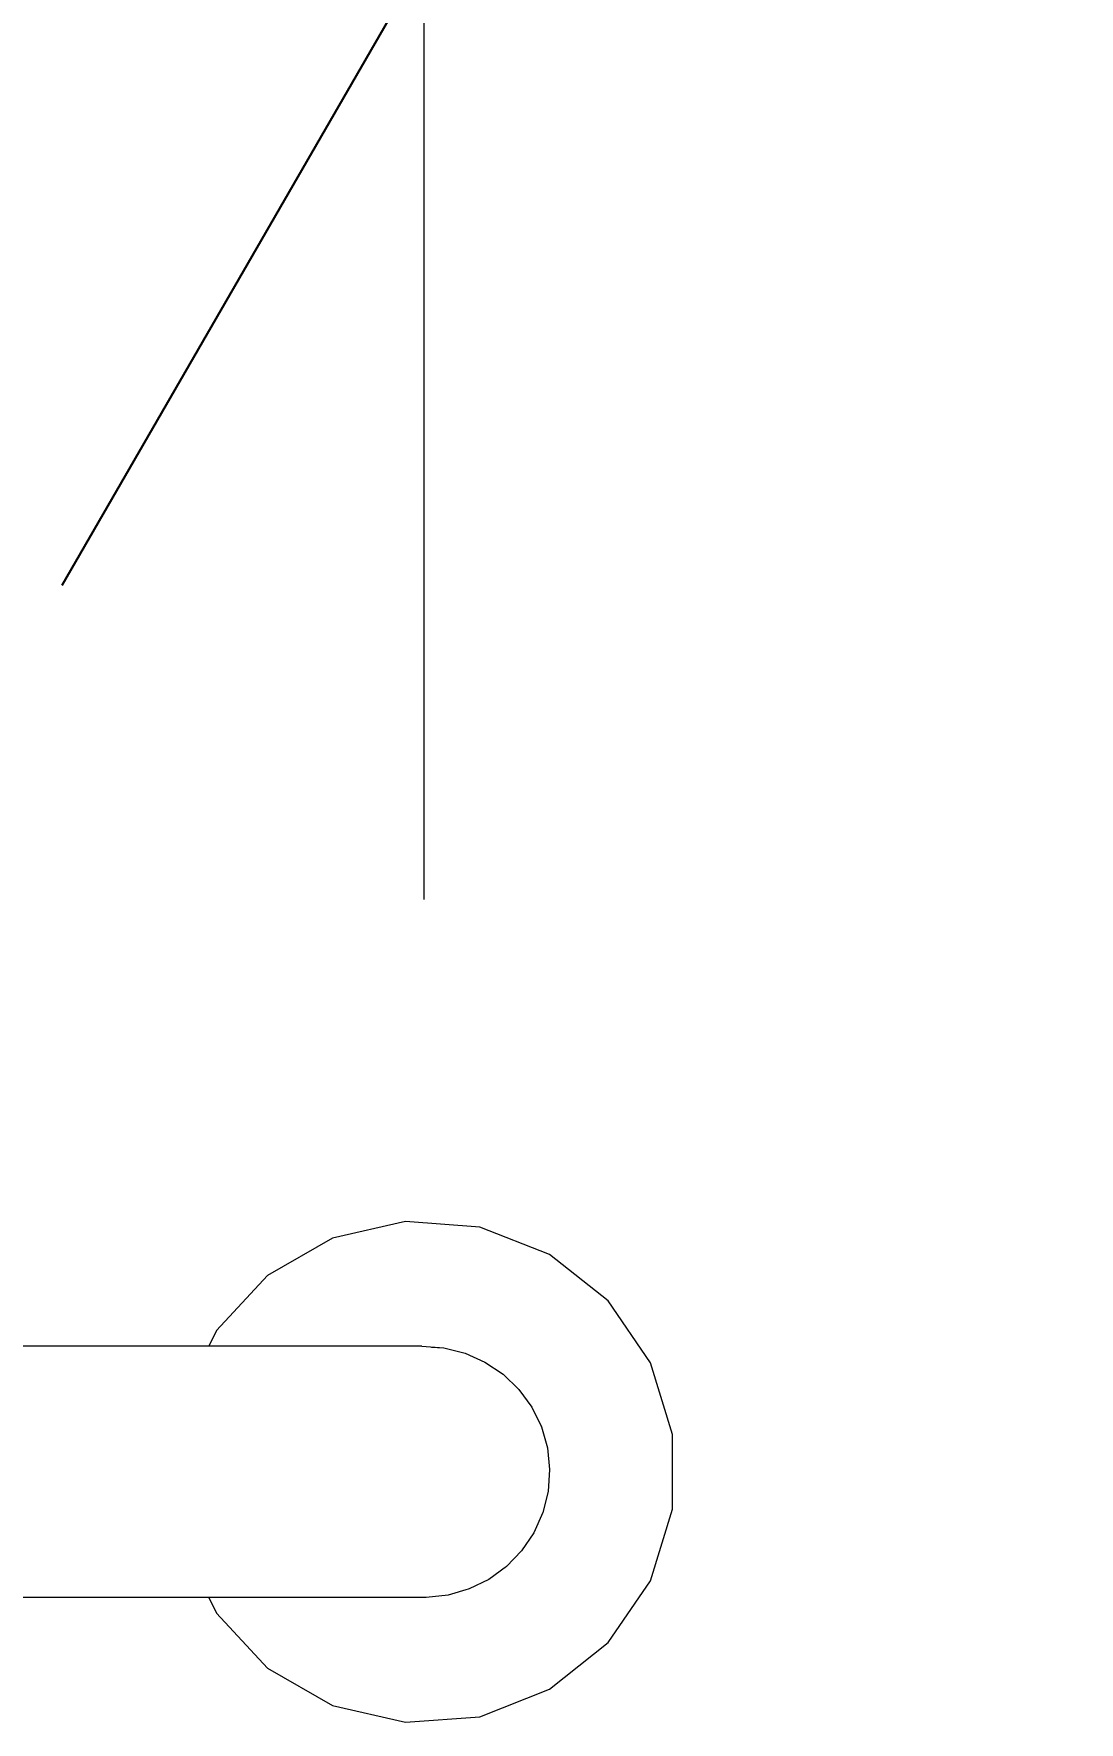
# Model space of a CAD drawing. Header units: millimetres. Extents: x 14397 to 67587, y -11631 to -8348.
# Drawn here: x 16213.9 to 16297.2, y -10442.4 to -10307.9 of the extents above; entities that cross this region are included whole.
import ezdxf

# ---------------------------------------------------------------- set-up
doc = ezdxf.new("R2010")
doc.units = ezdxf.units.MM
doc.header["$MEASUREMENT"] = 0
doc.linetypes.add('Wipeout_Contour', pattern=[1000, 0, -1000])
doc.layers.add('NewA-Ee_40_20-M_GeneralFFAndEInternalEquipment', color=7, linetype='Continuous')
doc.layers.add('NewA-Zz_20_20-D_DimensionDetail', color=7, linetype='Continuous')
doc.styles.add('GENERATED_STYLE_1', font='')
doc.styles.get('GENERATED_STYLE_1').set_extended_font_data('Arial')
doc.dimstyles.new('GENERATED_STYLE__1', dxfattribs={"dimtxt": 75, "dimasz": 76, "dimexe": 0.18, "dimexo": 300, "dimgap": 0.09, "dimtad": 1, "dimtih": 1, "dimtoh": 1, "dimdec": 0, "dimzin": 0, "dimdsep": 46, "dimtxsty": 'GENERATED_STYLE_1', "dimblk": 'ARROWHEAD_2', "dimblk1": 'ARROWHEAD_2', "dimblk2": 'ARROWHEAD_2', "dimcen": 0.09, "dimclrd": 6, "dimclre": 6, "dimclrt": 7, "dimazin": 0, "dimtfac": 1, "dimtdec": 4, "dimtmove": 0, "dimatfit": 3, "dimfxl": 0, "dimtolj": 1, "dimtzin": 0, "dimarcsym": 0})
doc.dimstyles.new('GENERATED_STYLE__2', dxfattribs={"dimtxt": 75, "dimasz": 76, "dimexe": 0.18, "dimexo": 300, "dimgap": 0.09, "dimtad": 1, "dimtih": 1, "dimtoh": 1, "dimdec": 0, "dimzin": 0, "dimdsep": 46, "dimtxsty": 'GENERATED_STYLE_1', "dimblk": 'ARROWHEAD_2', "dimblk1": 'ARROWHEAD_2', "dimblk2": 'ARROWHEAD_2', "dimcen": 0.09, "dimclrd": 6, "dimclre": 6, "dimclrt": 7, "dimazin": 0, "dimtfac": 1, "dimtdec": 4, "dimtmove": 2, "dimatfit": 3, "dimfxl": 0, "dimtolj": 1, "dimtzin": 0, "dimarcsym": 0})

# ---------------------------------------------------------------- blocks, each defined once
blk = doc.blocks.new('Section Elem_7_1', base_point=(6197.13, -111297.47))
at = {"color": 254, "linetype": 'Wipeout_Contour', "lineweight": 0, "ltscale": 77182.795972}
blk.add_wipeout([(16244.86, -10412.47), (16243.61, -10412.47), (16245.32, -10412.59), (16246.6, -10412.59)], dxfattribs=at).dxf.layer = 'NewA-Ee_40_20-M_GeneralFFAndEInternalEquipment'
at = {"color": 254, "linetype": 'Wipeout_Contour', "lineweight": 0, "ltscale": 77189.10351}
blk.add_wipeout([(16246.6, -10412.59), (16245.32, -10412.59), (16246.97, -10413.01), (16248.29, -10413.01)], dxfattribs=at).dxf.layer = 'NewA-Ee_40_20-M_GeneralFFAndEInternalEquipment'
at = {"color": 254, "linetype": 'Wipeout_Contour', "lineweight": 0, "ltscale": 77174.362358}
blk.add_wipeout([(16239.92, -10412.47), (16241.5, -10412.59), (16245.32, -10412.59), (16243.61, -10412.47)], dxfattribs=at).dxf.layer = 'NewA-Ee_40_20-M_GeneralFFAndEInternalEquipment'
at = {"color": 254, "linetype": 'Wipeout_Contour', "lineweight": 0, "ltscale": 77195.800198}
blk.add_wipeout([(16248.29, -10413.01), (16246.97, -10413.01), (16248.54, -10413.72), (16249.88, -10413.72)], dxfattribs=at).dxf.layer = 'NewA-Ee_40_20-M_GeneralFFAndEInternalEquipment'
at = {"color": 254, "linetype": 'Wipeout_Contour', "lineweight": 0, "ltscale": 77180.398895}
blk.add_wipeout([(16241.5, -10412.59), (16243.03, -10413.01), (16246.97, -10413.01), (16245.32, -10412.59)], dxfattribs=at).dxf.layer = 'NewA-Ee_40_20-M_GeneralFFAndEInternalEquipment'
at = {"color": 254, "linetype": 'Wipeout_Contour', "lineweight": 0, "ltscale": 77202.682802}
blk.add_wipeout([(16249.88, -10413.72), (16248.54, -10413.72), (16249.95, -10414.7), (16251.33, -10414.7)], dxfattribs=at).dxf.layer = 'NewA-Ee_40_20-M_GeneralFFAndEInternalEquipment'
at = {"color": 254, "linetype": 'Wipeout_Contour', "lineweight": 0, "ltscale": 77157.882627}
blk.add_wipeout([(16233.99, -10412.47), (16235.36, -10412.59), (16241.5, -10412.59), (16239.92, -10412.47)], dxfattribs=at).dxf.layer = 'NewA-Ee_40_20-M_GeneralFFAndEInternalEquipment'
at = {"color": 254, "linetype": 'Wipeout_Contour', "lineweight": 0, "ltscale": 77186.836262}
blk.add_wipeout([(16243.03, -10413.01), (16244.48, -10413.72), (16248.54, -10413.72), (16246.97, -10413.01)], dxfattribs=at).dxf.layer = 'NewA-Ee_40_20-M_GeneralFFAndEInternalEquipment'
at = {"color": 254, "linetype": 'Wipeout_Contour', "lineweight": 0, "ltscale": 77209.542167}
blk.add_wipeout([(16249.95, -10414.7), (16251.18, -10415.91), (16252.58, -10415.91), (16251.33, -10414.7)], dxfattribs=at).dxf.layer = 'NewA-Ee_40_20-M_GeneralFFAndEInternalEquipment'
at = {"color": 254, "linetype": 'Wipeout_Contour', "lineweight": 0, "ltscale": 77163.357451}
blk.add_wipeout([(16235.36, -10412.59), (16236.69, -10413.01), (16243.03, -10413.01), (16241.5, -10412.59)], dxfattribs=at).dxf.layer = 'NewA-Ee_40_20-M_GeneralFFAndEInternalEquipment'
at = {"color": 254, "linetype": 'Wipeout_Contour', "lineweight": 0, "ltscale": 77193.478769}
blk.add_wipeout([(16244.48, -10413.72), (16245.79, -10414.7), (16249.95, -10414.7), (16248.54, -10413.72)], dxfattribs=at).dxf.layer = 'NewA-Ee_40_20-M_GeneralFFAndEInternalEquipment'
at = {"color": 254, "linetype": 'Wipeout_Contour', "lineweight": 0, "ltscale": 77216.169853}
blk.add_wipeout([(16252.58, -10415.91), (16251.18, -10415.91), (16252.19, -10417.32), (16253.61, -10417.32)], dxfattribs=at).dxf.layer = 'NewA-Ee_40_20-M_GeneralFFAndEInternalEquipment'
at = {"color": 254, "linetype": 'Wipeout_Contour', "lineweight": 0, "ltscale": 77134.201078}
blk.add_wipeout([(16233.99, -10412.47), (16226.1, -10412.47), (16227.19, -10412.59), (16235.36, -10412.59)], dxfattribs=at).dxf.layer = 'NewA-Ee_40_20-M_GeneralFFAndEInternalEquipment'
at = {"color": 254, "linetype": 'Wipeout_Contour', "lineweight": 0, "ltscale": 77169.257118}
blk.add_wipeout([(16236.69, -10413.01), (16237.94, -10413.72), (16244.48, -10413.72), (16243.03, -10413.01)], dxfattribs=at).dxf.layer = 'NewA-Ee_40_20-M_GeneralFFAndEInternalEquipment'
at = {"color": 254, "linetype": 'Wipeout_Contour', "lineweight": 0, "ltscale": 77200.124521}
blk.add_wipeout([(16249.95, -10414.7), (16245.79, -10414.7), (16246.93, -10415.91), (16251.18, -10415.91)], dxfattribs=at).dxf.layer = 'NewA-Ee_40_20-M_GeneralFFAndEInternalEquipment'
at = {"color": 254, "linetype": 'Wipeout_Contour', "lineweight": 0, "ltscale": 77222.36447}
blk.add_wipeout([(16253.61, -10417.32), (16252.19, -10417.32), (16252.94, -10418.88), (16254.37, -10418.88)], dxfattribs=at).dxf.layer = 'NewA-Ee_40_20-M_GeneralFFAndEInternalEquipment'
at = {"color": 254, "linetype": 'Wipeout_Contour', "lineweight": 0, "ltscale": 77138.869113}
blk.add_wipeout([(16235.36, -10412.59), (16227.19, -10412.59), (16228.25, -10413.01), (16236.69, -10413.01)], dxfattribs=at).dxf.layer = 'NewA-Ee_40_20-M_GeneralFFAndEInternalEquipment'
at = {"color": 254, "linetype": 'Wipeout_Contour', "lineweight": 0, "ltscale": 77175.402308}
blk.add_wipeout([(16237.94, -10413.72), (16239.08, -10414.7), (16245.79, -10414.7), (16244.48, -10413.72)], dxfattribs=at).dxf.layer = 'NewA-Ee_40_20-M_GeneralFFAndEInternalEquipment'
at = {"color": 254, "linetype": 'Wipeout_Contour', "lineweight": 0, "ltscale": 77206.571559}
blk.add_wipeout([(16251.18, -10415.91), (16246.93, -10415.91), (16247.85, -10417.32), (16252.19, -10417.32)], dxfattribs=at).dxf.layer = 'NewA-Ee_40_20-M_GeneralFFAndEInternalEquipment'
at = {"color": 254, "linetype": 'Wipeout_Contour', "lineweight": 0, "ltscale": 77227.937766}
blk.add_wipeout([(16252.94, -10418.88), (16253.41, -10420.56), (16254.85, -10420.56), (16254.37, -10418.88)], dxfattribs=at).dxf.layer = 'NewA-Ee_40_20-M_GeneralFFAndEInternalEquipment'
at = {"color": 254, "linetype": 'Wipeout_Contour', "lineweight": 0, "ltscale": 77104.508518}
blk.add_wipeout([(16226.1, -10412.47), (16216.65, -10412.47), (16217.41, -10412.59), (16227.19, -10412.59)], dxfattribs=at).dxf.layer = 'NewA-Ee_40_20-M_GeneralFFAndEInternalEquipment'
at = {"color": 254, "linetype": 'Wipeout_Contour', "lineweight": 0, "ltscale": 77143.996579}
blk.add_wipeout([(16228.25, -10413.01), (16229.25, -10413.72), (16237.94, -10413.72), (16236.69, -10413.01)], dxfattribs=at).dxf.layer = 'NewA-Ee_40_20-M_GeneralFFAndEInternalEquipment'
at = {"color": 254, "linetype": 'Wipeout_Contour', "lineweight": 0, "ltscale": 77181.606272}
blk.add_wipeout([(16239.08, -10414.7), (16240.06, -10415.91), (16246.93, -10415.91), (16245.79, -10414.7)], dxfattribs=at).dxf.layer = 'NewA-Ee_40_20-M_GeneralFFAndEInternalEquipment'
at = {"color": 254, "linetype": 'Wipeout_Contour', "lineweight": 0, "ltscale": 77212.623987}
blk.add_wipeout([(16252.19, -10417.32), (16247.85, -10417.32), (16248.55, -10418.88), (16252.94, -10418.88)], dxfattribs=at).dxf.layer = 'NewA-Ee_40_20-M_GeneralFFAndEInternalEquipment'
at = {"color": 254, "linetype": 'Wipeout_Contour', "lineweight": 0, "ltscale": 77232.72029}
blk.add_wipeout([(16254.85, -10420.56), (16253.41, -10420.56), (16253.59, -10422.29), (16255.03, -10422.29)], dxfattribs=at).dxf.layer = 'NewA-Ee_40_20-M_GeneralFFAndEInternalEquipment'
at = {"color": 254, "linetype": 'Wipeout_Contour', "lineweight": 0, "ltscale": 77108.165249}
blk.add_wipeout([(16227.19, -10412.59), (16217.41, -10412.59), (16218.15, -10413.01), (16228.25, -10413.01)], dxfattribs=at).dxf.layer = 'NewA-Ee_40_20-M_GeneralFFAndEInternalEquipment'
at = {"color": 254, "linetype": 'Wipeout_Contour', "lineweight": 0, "ltscale": 77149.427655}
blk.add_wipeout([(16229.25, -10413.72), (16230.16, -10414.7), (16239.08, -10414.7), (16237.94, -10413.72)], dxfattribs=at).dxf.layer = 'NewA-Ee_40_20-M_GeneralFFAndEInternalEquipment'
at = {"color": 254, "linetype": 'Wipeout_Contour', "lineweight": 0, "ltscale": 77187.680503}
blk.add_wipeout([(16240.06, -10415.91), (16240.87, -10417.32), (16247.85, -10417.32), (16246.93, -10415.91)], dxfattribs=at).dxf.layer = 'NewA-Ee_40_20-M_GeneralFFAndEInternalEquipment'
at = {"color": 254, "linetype": 'Wipeout_Contour', "lineweight": 0, "ltscale": 77218.097916}
blk.add_wipeout([(16252.94, -10418.88), (16248.55, -10418.88), (16248.98, -10420.56), (16253.41, -10420.56)], dxfattribs=at).dxf.layer = 'NewA-Ee_40_20-M_GeneralFFAndEInternalEquipment'
at = {"color": 254, "linetype": 'Wipeout_Contour', "lineweight": 0, "ltscale": 77236.568951}
blk.add_wipeout([(16253.59, -10422.29), (16253.47, -10424.03), (16254.91, -10424.03), (16255.03, -10422.29)], dxfattribs=at).dxf.layer = 'NewA-Ee_40_20-M_GeneralFFAndEInternalEquipment'
at = {"color": 254, "linetype": 'Wipeout_Contour', "lineweight": 0, "ltscale": 77070.296652}
blk.add_wipeout([(16206.12, -10412.47), (16206.51, -10412.59), (16217.41, -10412.59), (16216.65, -10412.47)], dxfattribs=at).dxf.layer = 'NewA-Ee_40_20-M_GeneralFFAndEInternalEquipment'
at = {"color": 254, "linetype": 'Wipeout_Contour', "lineweight": 0, "ltscale": 77112.32481}
blk.add_wipeout([(16228.25, -10413.01), (16218.15, -10413.01), (16218.84, -10413.72), (16229.25, -10413.72)], dxfattribs=at).dxf.layer = 'NewA-Ee_40_20-M_GeneralFFAndEInternalEquipment'
at = {"color": 254, "linetype": 'Wipeout_Contour', "lineweight": 0, "ltscale": 77154.997322}
blk.add_wipeout([(16230.16, -10414.7), (16230.94, -10415.91), (16240.06, -10415.91), (16239.08, -10414.7)], dxfattribs=at).dxf.layer = 'NewA-Ee_40_20-M_GeneralFFAndEInternalEquipment'
at = {"color": 254, "linetype": 'Wipeout_Contour', "lineweight": 0, "ltscale": 77193.440465}
blk.add_wipeout([(16240.87, -10417.32), (16241.47, -10418.88), (16248.55, -10418.88), (16247.85, -10417.32)], dxfattribs=at).dxf.layer = 'NewA-Ee_40_20-M_GeneralFFAndEInternalEquipment'
at = {"color": 254, "linetype": 'Wipeout_Contour', "lineweight": 0, "ltscale": 77222.827036}
blk.add_wipeout([(16253.41, -10420.56), (16248.98, -10420.56), (16249.15, -10422.29), (16253.59, -10422.29)], dxfattribs=at).dxf.layer = 'NewA-Ee_40_20-M_GeneralFFAndEInternalEquipment'
at = {"color": 254, "linetype": 'Wipeout_Contour', "lineweight": 0, "ltscale": 77239.36852}
blk.add_wipeout([(16253.47, -10424.03), (16253.06, -10425.72), (16254.49, -10425.72), (16254.91, -10424.03)], dxfattribs=at).dxf.layer = 'NewA-Ee_40_20-M_GeneralFFAndEInternalEquipment'
at = {"color": 254, "linetype": 'Wipeout_Contour', "lineweight": 0, "ltscale": 77072.788412}
blk.add_wipeout([(16206.51, -10412.59), (16206.89, -10413.01), (16218.15, -10413.01), (16217.41, -10412.59)], dxfattribs=at).dxf.layer = 'NewA-Ee_40_20-M_GeneralFFAndEInternalEquipment'
at = {"color": 254, "linetype": 'Wipeout_Contour', "lineweight": 0, "ltscale": 77116.860828}
blk.add_wipeout([(16218.84, -10413.72), (16219.48, -10414.7), (16230.16, -10414.7), (16229.25, -10413.72)], dxfattribs=at).dxf.layer = 'NewA-Ee_40_20-M_GeneralFFAndEInternalEquipment'
at = {"color": 254, "linetype": 'Wipeout_Contour', "lineweight": 0, "ltscale": 77160.536377}
blk.add_wipeout([(16230.94, -10415.91), (16231.59, -10417.32), (16240.87, -10417.32), (16240.06, -10415.91)], dxfattribs=at).dxf.layer = 'NewA-Ee_40_20-M_GeneralFFAndEInternalEquipment'
at = {"color": 254, "linetype": 'Wipeout_Contour', "lineweight": 0, "ltscale": 77198.711188}
blk.add_wipeout([(16241.47, -10418.88), (16241.85, -10420.56), (16248.98, -10420.56), (16248.55, -10418.88)], dxfattribs=at).dxf.layer = 'NewA-Ee_40_20-M_GeneralFFAndEInternalEquipment'
at = {"color": 254, "linetype": 'Wipeout_Contour', "lineweight": 0, "ltscale": 77226.671092}
blk.add_wipeout([(16253.59, -10422.29), (16249.15, -10422.29), (16249.04, -10424.03), (16253.47, -10424.03)], dxfattribs=at).dxf.layer = 'NewA-Ee_40_20-M_GeneralFFAndEInternalEquipment'
at = {"color": 254, "linetype": 'Wipeout_Contour', "lineweight": 0, "ltscale": 77241.030342}
blk.add_wipeout([(16253.06, -10425.72), (16252.36, -10427.32), (16253.78, -10427.32), (16254.49, -10425.72)], dxfattribs=at).dxf.layer = 'NewA-Ee_40_20-M_GeneralFFAndEInternalEquipment'
at = {"color": 254, "linetype": 'Wipeout_Contour', "lineweight": 0, "ltscale": 77075.833025}
blk.add_wipeout([(16206.89, -10413.01), (16207.25, -10413.72), (16218.84, -10413.72), (16218.15, -10413.01)], dxfattribs=at).dxf.layer = 'NewA-Ee_40_20-M_GeneralFFAndEInternalEquipment'
at = {"color": 254, "linetype": 'Wipeout_Contour', "lineweight": 0, "ltscale": 77121.635515}
blk.add_wipeout([(16219.48, -10414.7), (16220.02, -10415.91), (16230.94, -10415.91), (16230.16, -10414.7)], dxfattribs=at).dxf.layer = 'NewA-Ee_40_20-M_GeneralFFAndEInternalEquipment'
at = {"color": 254, "linetype": 'Wipeout_Contour', "lineweight": 0, "ltscale": 77165.876565}
blk.add_wipeout([(16231.59, -10417.32), (16232.07, -10418.88), (16241.47, -10418.88), (16240.87, -10417.32)], dxfattribs=at).dxf.layer = 'NewA-Ee_40_20-M_GeneralFFAndEInternalEquipment'
at = {"color": 254, "linetype": 'Wipeout_Contour', "lineweight": 0, "ltscale": 77203.332577}
blk.add_wipeout([(16241.85, -10420.56), (16241.99, -10422.29), (16249.15, -10422.29), (16248.98, -10420.56)], dxfattribs=at).dxf.layer = 'NewA-Ee_40_20-M_GeneralFFAndEInternalEquipment'
at = {"color": 254, "linetype": 'Wipeout_Contour', "lineweight": 0, "ltscale": 77229.515096}
blk.add_wipeout([(16253.47, -10424.03), (16249.04, -10424.03), (16248.65, -10425.72), (16253.06, -10425.72)], dxfattribs=at).dxf.layer = 'NewA-Ee_40_20-M_GeneralFFAndEInternalEquipment'
at = {"color": 254, "linetype": 'Wipeout_Contour', "lineweight": 0, "ltscale": 77241.504292}
blk.add_wipeout([(16252.36, -10427.32), (16251.4, -10428.76), (16252.8, -10428.76), (16253.78, -10427.32)], dxfattribs=at).dxf.layer = 'NewA-Ee_40_20-M_GeneralFFAndEInternalEquipment'
at = {"layer": 'NewA-Ee_40_20-M_GeneralFFAndEInternalEquipment', "color": 1, "linetype": 'Continuous', "lineweight": 18}
for p, q in [((16216.65, -10412.47), (16206.12, -10412.47)), ((16226.1, -10412.47), (16216.65, -10412.47))]:
    blk.add_line(p, q, dxfattribs=at)
at = {"color": 254, "linetype": 'Wipeout_Contour', "lineweight": 0, "ltscale": 77079.338034}
blk.add_wipeout([(16218.84, -10413.72), (16207.25, -10413.72), (16207.57, -10414.7), (16219.48, -10414.7)], dxfattribs=at).dxf.layer = 'NewA-Ee_40_20-M_GeneralFFAndEInternalEquipment'
at = {"color": 254, "linetype": 'Wipeout_Contour', "lineweight": 0, "ltscale": 77126.503847}
blk.add_wipeout([(16220.02, -10415.91), (16220.47, -10417.32), (16231.59, -10417.32), (16230.94, -10415.91)], dxfattribs=at).dxf.layer = 'NewA-Ee_40_20-M_GeneralFFAndEInternalEquipment'
at = {"color": 254, "linetype": 'Wipeout_Contour', "lineweight": 0, "ltscale": 77170.855687}
blk.add_wipeout([(16232.07, -10418.88), (16232.37, -10420.56), (16241.85, -10420.56), (16241.47, -10418.88)], dxfattribs=at).dxf.layer = 'NewA-Ee_40_20-M_GeneralFFAndEInternalEquipment'
at = {"color": 254, "linetype": 'Wipeout_Contour', "lineweight": 0, "ltscale": 77207.167696}
blk.add_wipeout([(16241.9, -10424.03), (16249.04, -10424.03), (16249.15, -10422.29), (16241.99, -10422.29)], dxfattribs=at).dxf.layer = 'NewA-Ee_40_20-M_GeneralFFAndEInternalEquipment'
at = {"color": 254, "linetype": 'Wipeout_Contour', "lineweight": 0, "ltscale": 77231.267757}
blk.add_wipeout([(16253.06, -10425.72), (16248.65, -10425.72), (16248.01, -10427.32), (16252.36, -10427.32)], dxfattribs=at).dxf.layer = 'NewA-Ee_40_20-M_GeneralFFAndEInternalEquipment'
at = {"color": 254, "linetype": 'Wipeout_Contour', "lineweight": 0, "ltscale": 77240.776166}
blk.add_wipeout([(16250.22, -10430.01), (16251.59, -10430.02), (16252.8, -10428.76), (16251.4, -10428.76)], dxfattribs=at).dxf.layer = 'NewA-Ee_40_20-M_GeneralFFAndEInternalEquipment'
at = {"color": 254, "linetype": 'Wipeout_Contour', "lineweight": 0, "ltscale": 77083.19701}
blk.add_wipeout([(16219.48, -10414.7), (16207.57, -10414.7), (16207.85, -10415.91), (16220.02, -10415.91)], dxfattribs=at).dxf.layer = 'NewA-Ee_40_20-M_GeneralFFAndEInternalEquipment'
at = {"color": 254, "linetype": 'Wipeout_Contour', "lineweight": 0, "ltscale": 77131.317966}
blk.add_wipeout([(16220.47, -10417.32), (16220.8, -10418.88), (16232.07, -10418.88), (16231.59, -10417.32)], dxfattribs=at).dxf.layer = 'NewA-Ee_40_20-M_GeneralFFAndEInternalEquipment'
at = {"color": 254, "linetype": 'Wipeout_Contour', "lineweight": 0, "ltscale": 77175.322517}
blk.add_wipeout([(16232.37, -10420.56), (16232.48, -10422.29), (16241.99, -10422.29), (16241.85, -10420.56)], dxfattribs=at).dxf.layer = 'NewA-Ee_40_20-M_GeneralFFAndEInternalEquipment'
at = {"color": 254, "linetype": 'Wipeout_Contour', "lineweight": 0, "ltscale": 77210.101824}
blk.add_wipeout([(16241.9, -10424.03), (16241.56, -10425.72), (16248.65, -10425.72), (16249.04, -10424.03)], dxfattribs=at).dxf.layer = 'NewA-Ee_40_20-M_GeneralFFAndEInternalEquipment'
at = {"color": 254, "linetype": 'Wipeout_Contour', "lineweight": 0, "ltscale": 77231.876028}
blk.add_wipeout([(16252.36, -10427.32), (16248.01, -10427.32), (16247.13, -10428.76), (16251.4, -10428.76)], dxfattribs=at).dxf.layer = 'NewA-Ee_40_20-M_GeneralFFAndEInternalEquipment'
at = {"color": 254, "linetype": 'Wipeout_Contour', "lineweight": 0, "ltscale": 77238.868168}
blk.add_wipeout([(16251.59, -10430.02), (16250.22, -10430.01), (16248.83, -10431.04), (16250.18, -10431.04)], dxfattribs=at).dxf.layer = 'NewA-Ee_40_20-M_GeneralFFAndEInternalEquipment'
at = {"color": 254, "linetype": 'Wipeout_Contour', "lineweight": 0, "ltscale": 77087.292775}
blk.add_wipeout([(16220.02, -10415.91), (16207.85, -10415.91), (16208.08, -10417.32), (16220.47, -10417.32)], dxfattribs=at).dxf.layer = 'NewA-Ee_40_20-M_GeneralFFAndEInternalEquipment'
at = {"color": 254, "linetype": 'Wipeout_Contour', "lineweight": 0, "ltscale": 77135.931665}
blk.add_wipeout([(16220.8, -10418.88), (16221.01, -10420.56), (16232.37, -10420.56), (16232.07, -10418.88)], dxfattribs=at).dxf.layer = 'NewA-Ee_40_20-M_GeneralFFAndEInternalEquipment'
at = {"color": 254, "linetype": 'Wipeout_Contour', "lineweight": 0, "ltscale": 77179.144818}
blk.add_wipeout([(16232.4, -10424.03), (16241.9, -10424.03), (16241.99, -10422.29), (16232.48, -10422.29)], dxfattribs=at).dxf.layer = 'NewA-Ee_40_20-M_GeneralFFAndEInternalEquipment'
at = {"color": 254, "linetype": 'Wipeout_Contour', "lineweight": 0, "ltscale": 77212.040862}
blk.add_wipeout([(16241.01, -10427.32), (16248.01, -10427.32), (16248.65, -10425.72), (16241.56, -10425.72)], dxfattribs=at).dxf.layer = 'NewA-Ee_40_20-M_GeneralFFAndEInternalEquipment'
at = {"color": 254, "linetype": 'Wipeout_Contour', "lineweight": 0, "ltscale": 77231.321559}
blk.add_wipeout([(16251.4, -10428.76), (16247.13, -10428.76), (16246.03, -10430.01), (16250.22, -10430.01)], dxfattribs=at).dxf.layer = 'NewA-Ee_40_20-M_GeneralFFAndEInternalEquipment'
at = {"color": 254, "linetype": 'Wipeout_Contour', "lineweight": 0, "ltscale": 77235.838265}
blk.add_wipeout([(16250.18, -10431.04), (16248.83, -10431.04), (16247.29, -10431.8), (16248.62, -10431.8)], dxfattribs=at).dxf.layer = 'NewA-Ee_40_20-M_GeneralFFAndEInternalEquipment'
at = {"color": 254, "linetype": 'Wipeout_Contour', "lineweight": 0, "ltscale": 77091.50096}
blk.add_wipeout([(16220.47, -10417.32), (16208.08, -10417.32), (16208.25, -10418.88), (16220.8, -10418.88)], dxfattribs=at).dxf.layer = 'NewA-Ee_40_20-M_GeneralFFAndEInternalEquipment'
at = {"color": 254, "linetype": 'Wipeout_Contour', "lineweight": 0, "ltscale": 77140.204817}
blk.add_wipeout([(16221.01, -10420.56), (16221.09, -10422.29), (16232.48, -10422.29), (16232.37, -10420.56)], dxfattribs=at).dxf.layer = 'NewA-Ee_40_20-M_GeneralFFAndEInternalEquipment'
at = {"color": 254, "linetype": 'Wipeout_Contour', "lineweight": 0, "ltscale": 77182.208244}
blk.add_wipeout([(16232.14, -10425.72), (16241.56, -10425.72), (16241.9, -10424.03), (16232.4, -10424.03)], dxfattribs=at).dxf.layer = 'NewA-Ee_40_20-M_GeneralFFAndEInternalEquipment'
at = {"color": 254, "linetype": 'Wipeout_Contour', "lineweight": 0, "ltscale": 77212.926034}
blk.add_wipeout([(16240.24, -10428.76), (16247.13, -10428.76), (16248.01, -10427.32), (16241.01, -10427.32)], dxfattribs=at).dxf.layer = 'NewA-Ee_40_20-M_GeneralFFAndEInternalEquipment'
at = {"color": 254, "linetype": 'Wipeout_Contour', "lineweight": 0, "ltscale": 77229.621255}
blk.add_wipeout([(16246.03, -10430.01), (16244.75, -10431.04), (16248.83, -10431.04), (16250.22, -10430.01)], dxfattribs=at).dxf.layer = 'NewA-Ee_40_20-M_GeneralFFAndEInternalEquipment'
at = {"color": 254, "linetype": 'Wipeout_Contour', "lineweight": 0, "ltscale": 77231.778462}
blk.add_wipeout([(16248.62, -10431.8), (16247.29, -10431.8), (16245.65, -10432.28), (16246.94, -10432.28)], dxfattribs=at).dxf.layer = 'NewA-Ee_40_20-M_GeneralFFAndEInternalEquipment'
at = {"color": 254, "linetype": 'Wipeout_Contour', "lineweight": 0, "ltscale": 77095.693767}
blk.add_wipeout([(16220.8, -10418.88), (16208.25, -10418.88), (16208.36, -10420.56), (16221.01, -10420.56)], dxfattribs=at).dxf.layer = 'NewA-Ee_40_20-M_GeneralFFAndEInternalEquipment'
at = {"color": 254, "linetype": 'Wipeout_Contour', "lineweight": 0, "ltscale": 77144.01106}
blk.add_wipeout([(16221.04, -10424.03), (16232.4, -10424.03), (16232.48, -10422.29), (16221.09, -10422.29)], dxfattribs=at).dxf.layer = 'NewA-Ee_40_20-M_GeneralFFAndEInternalEquipment'
at = {"color": 254, "linetype": 'Wipeout_Contour', "lineweight": 0, "ltscale": 77184.414725}
blk.add_wipeout([(16232.14, -10425.72), (16231.7, -10427.32), (16241.01, -10427.32), (16241.56, -10425.72)], dxfattribs=at).dxf.layer = 'NewA-Ee_40_20-M_GeneralFFAndEInternalEquipment'
at = {"color": 254, "linetype": 'Wipeout_Contour', "lineweight": 0, "ltscale": 77212.730529}
blk.add_wipeout([(16239.29, -10430.01), (16246.03, -10430.01), (16247.13, -10428.76), (16240.24, -10428.76)], dxfattribs=at).dxf.layer = 'NewA-Ee_40_20-M_GeneralFFAndEInternalEquipment'
at = {"color": 254, "linetype": 'Wipeout_Contour', "lineweight": 0, "ltscale": 77226.812165}
blk.add_wipeout([(16246.94, -10432.28), (16245.65, -10432.28), (16243.95, -10432.47), (16245.21, -10432.47)], dxfattribs=at).dxf.layer = 'NewA-Ee_40_20-M_GeneralFFAndEInternalEquipment'
at = {"color": 254, "linetype": 'Wipeout_Contour', "lineweight": 0, "ltscale": 77099.743847}
blk.add_wipeout([(16221.01, -10420.56), (16208.36, -10420.56), (16208.4, -10422.29), (16221.09, -10422.29)], dxfattribs=at).dxf.layer = 'NewA-Ee_40_20-M_GeneralFFAndEInternalEquipment'
at = {"color": 254, "linetype": 'Wipeout_Contour', "lineweight": 0, "ltscale": 77147.236511}
blk.add_wipeout([(16220.86, -10425.72), (16232.14, -10425.72), (16232.4, -10424.03), (16221.04, -10424.03)], dxfattribs=at).dxf.layer = 'NewA-Ee_40_20-M_GeneralFFAndEInternalEquipment'
at = {"color": 254, "linetype": 'Wipeout_Contour', "lineweight": 0, "ltscale": 77185.697319}
blk.add_wipeout([(16231.08, -10428.76), (16240.24, -10428.76), (16241.01, -10427.32), (16231.7, -10427.32)], dxfattribs=at).dxf.layer = 'NewA-Ee_40_20-M_GeneralFFAndEInternalEquipment'
at = {"color": 254, "linetype": 'Wipeout_Contour', "lineweight": 0, "ltscale": 77226.826769}
blk.add_wipeout([(16244.75, -10431.04), (16243.33, -10431.8), (16247.29, -10431.8), (16248.83, -10431.04)], dxfattribs=at).dxf.layer = 'NewA-Ee_40_20-M_GeneralFFAndEInternalEquipment'
at = {"color": 254, "linetype": 'Wipeout_Contour', "lineweight": 0, "ltscale": 77103.531596}
blk.add_wipeout([(16221.09, -10422.29), (16208.4, -10422.29), (16208.37, -10424.03), (16221.04, -10424.03)], dxfattribs=at).dxf.layer = 'NewA-Ee_40_20-M_GeneralFFAndEInternalEquipment'
at = {"color": 254, "linetype": 'Wipeout_Contour', "lineweight": 0, "ltscale": 77149.778142}
blk.add_wipeout([(16220.55, -10427.32), (16231.7, -10427.32), (16232.14, -10425.72), (16220.86, -10425.72)], dxfattribs=at).dxf.layer = 'NewA-Ee_40_20-M_GeneralFFAndEInternalEquipment'
at = {"color": 254, "linetype": 'Wipeout_Contour', "lineweight": 0, "ltscale": 77211.460307}
blk.add_wipeout([(16238.18, -10431.04), (16244.75, -10431.04), (16246.03, -10430.01), (16239.29, -10430.01)], dxfattribs=at).dxf.layer = 'NewA-Ee_40_20-M_GeneralFFAndEInternalEquipment'
at = {"color": 254, "linetype": 'Wipeout_Contour', "lineweight": 0, "ltscale": 77223.022938}
blk.add_wipeout([(16241.81, -10432.28), (16245.65, -10432.28), (16247.29, -10431.8), (16243.33, -10431.8)], dxfattribs=at).dxf.layer = 'NewA-Ee_40_20-M_GeneralFFAndEInternalEquipment'
at = {"color": 254, "linetype": 'Wipeout_Contour', "lineweight": 0, "ltscale": 77106.943666}
blk.add_wipeout([(16221.04, -10424.03), (16208.37, -10424.03), (16208.28, -10425.72), (16220.86, -10425.72)], dxfattribs=at).dxf.layer = 'NewA-Ee_40_20-M_GeneralFFAndEInternalEquipment'
at = {"color": 254, "linetype": 'Wipeout_Contour', "lineweight": 0, "ltscale": 77186.017105}
blk.add_wipeout([(16230.32, -10430.01), (16239.29, -10430.01), (16240.24, -10428.76), (16231.08, -10428.76)], dxfattribs=at).dxf.layer = 'NewA-Ee_40_20-M_GeneralFFAndEInternalEquipment'
at = {"color": 254, "linetype": 'Wipeout_Contour', "lineweight": 0, "ltscale": 77218.325226}
blk.add_wipeout([(16241.81, -10432.28), (16240.24, -10432.47), (16243.95, -10432.47), (16245.65, -10432.28)], dxfattribs=at).dxf.layer = 'NewA-Ee_40_20-M_GeneralFFAndEInternalEquipment'
at = {"color": 254, "linetype": 'Wipeout_Contour', "lineweight": 0, "ltscale": 77151.558792}
blk.add_wipeout([(16220.12, -10428.76), (16231.08, -10428.76), (16231.7, -10427.32), (16220.55, -10427.32)], dxfattribs=at).dxf.layer = 'NewA-Ee_40_20-M_GeneralFFAndEInternalEquipment'
at = {"color": 254, "linetype": 'Wipeout_Contour', "lineweight": 0, "ltscale": 77209.153927}
blk.add_wipeout([(16238.18, -10431.04), (16236.94, -10431.8), (16243.33, -10431.8), (16244.75, -10431.04)], dxfattribs=at).dxf.layer = 'NewA-Ee_40_20-M_GeneralFFAndEInternalEquipment'
at = {"color": 254, "linetype": 'Wipeout_Contour', "lineweight": 0, "ltscale": 77109.871323}
blk.add_wipeout([(16220.86, -10425.72), (16208.28, -10425.72), (16208.12, -10427.32), (16220.55, -10427.32)], dxfattribs=at).dxf.layer = 'NewA-Ee_40_20-M_GeneralFFAndEInternalEquipment'
at = {"color": 254, "linetype": 'Wipeout_Contour', "lineweight": 0, "ltscale": 77185.364357}
blk.add_wipeout([(16229.44, -10431.04), (16238.18, -10431.04), (16239.29, -10430.01), (16230.32, -10430.01)], dxfattribs=at).dxf.layer = 'NewA-Ee_40_20-M_GeneralFFAndEInternalEquipment'
at = {"color": 254, "linetype": 'Wipeout_Contour', "lineweight": 0, "ltscale": 77205.881376}
blk.add_wipeout([(16236.94, -10431.8), (16235.63, -10432.28), (16241.81, -10432.28), (16243.33, -10431.8)], dxfattribs=at).dxf.layer = 'NewA-Ee_40_20-M_GeneralFFAndEInternalEquipment'
at = {"color": 254, "linetype": 'Wipeout_Contour', "lineweight": 0, "ltscale": 77152.524375}
blk.add_wipeout([(16219.59, -10430.01), (16230.32, -10430.01), (16231.08, -10428.76), (16220.12, -10428.76)], dxfattribs=at).dxf.layer = 'NewA-Ee_40_20-M_GeneralFFAndEInternalEquipment'
at = {"color": 254, "linetype": 'Wipeout_Contour', "lineweight": 0, "ltscale": 77201.741962}
blk.add_wipeout([(16235.63, -10432.28), (16234.26, -10432.47), (16240.24, -10432.47), (16241.81, -10432.28)], dxfattribs=at).dxf.layer = 'NewA-Ee_40_20-M_GeneralFFAndEInternalEquipment'
at = {"color": 254, "linetype": 'Wipeout_Contour', "lineweight": 0, "ltscale": 77112.225644}
blk.add_wipeout([(16220.55, -10427.32), (16208.12, -10427.32), (16207.9, -10428.76), (16220.12, -10428.76)], dxfattribs=at).dxf.layer = 'NewA-Ee_40_20-M_GeneralFFAndEInternalEquipment'
at = {"color": 254, "linetype": 'Wipeout_Contour', "lineweight": 0, "ltscale": 77183.758848}
blk.add_wipeout([(16228.46, -10431.8), (16236.94, -10431.8), (16238.18, -10431.04), (16229.44, -10431.04)], dxfattribs=at).dxf.layer = 'NewA-Ee_40_20-M_GeneralFFAndEInternalEquipment'
at = {"color": 254, "linetype": 'Wipeout_Contour', "lineweight": 0, "ltscale": 77152.645517}
blk.add_wipeout([(16219.59, -10430.01), (16218.98, -10431.04), (16229.44, -10431.04), (16230.32, -10430.01)], dxfattribs=at).dxf.layer = 'NewA-Ee_40_20-M_GeneralFFAndEInternalEquipment'
at = {"color": 254, "linetype": 'Wipeout_Contour', "lineweight": 0, "ltscale": 77181.249259}
blk.add_wipeout([(16228.46, -10431.8), (16227.4, -10432.28), (16235.63, -10432.28), (16236.94, -10431.8)], dxfattribs=at).dxf.layer = 'NewA-Ee_40_20-M_GeneralFFAndEInternalEquipment'
at = {"color": 254, "linetype": 'Wipeout_Contour', "lineweight": 0, "ltscale": 77113.935083}
blk.add_wipeout([(16220.12, -10428.76), (16207.9, -10428.76), (16207.63, -10430.01), (16219.59, -10430.01)], dxfattribs=at).dxf.layer = 'NewA-Ee_40_20-M_GeneralFFAndEInternalEquipment'
at = {"color": 254, "linetype": 'Wipeout_Contour', "lineweight": 0, "ltscale": 77177.911709}
blk.add_wipeout([(16227.4, -10432.28), (16226.32, -10432.47), (16234.26, -10432.47), (16235.63, -10432.28)], dxfattribs=at).dxf.layer = 'NewA-Ee_40_20-M_GeneralFFAndEInternalEquipment'
at = {"color": 254, "linetype": 'Wipeout_Contour', "lineweight": 0, "ltscale": 77151.918462}
blk.add_wipeout([(16229.44, -10431.04), (16218.98, -10431.04), (16218.29, -10431.8), (16228.46, -10431.8)], dxfattribs=at).dxf.layer = 'NewA-Ee_40_20-M_GeneralFFAndEInternalEquipment'
at = {"color": 254, "linetype": 'Wipeout_Contour', "lineweight": 0, "ltscale": 77114.947642}
blk.add_wipeout([(16207.63, -10430.01), (16207.31, -10431.04), (16218.98, -10431.04), (16219.59, -10430.01)], dxfattribs=at).dxf.layer = 'NewA-Ee_40_20-M_GeneralFFAndEInternalEquipment'
at = {"color": 254, "linetype": 'Wipeout_Contour', "lineweight": 0, "ltscale": 77150.365188}
blk.add_wipeout([(16228.46, -10431.8), (16218.29, -10431.8), (16217.56, -10432.28), (16227.4, -10432.28)], dxfattribs=at).dxf.layer = 'NewA-Ee_40_20-M_GeneralFFAndEInternalEquipment'
at = {"color": 254, "linetype": 'Wipeout_Contour', "lineweight": 0, "ltscale": 77148.032759}
blk.add_wipeout([(16217.56, -10432.28), (16216.8, -10432.47), (16226.32, -10432.47), (16227.4, -10432.28)], dxfattribs=at).dxf.layer = 'NewA-Ee_40_20-M_GeneralFFAndEInternalEquipment'
at = {"color": 254, "linetype": 'Wipeout_Contour', "lineweight": 0, "ltscale": 752852.750515}
blk.add_wipeout([(16245.21, -10432.47), (16227.9, -10432.47), (16228.51, -10433.73), (16232.56, -10438.1), (16237.73, -10441.09), (16243.54, -10442.41), (16249.48, -10441.97), (16255.03, -10439.79), (16259.69, -10436.07), (16263.05, -10431.15), (16264.81, -10425.45), (16264.81, -10419.49), (16263.05, -10413.79), (16259.69, -10408.86), (16255.03, -10405.15), (16249.48, -10402.97), (16243.54, -10402.52), (16237.73, -10403.85), (16232.56, -10406.83), (16228.51, -10411.2), (16227.9, -10412.47), (16244.86, -10412.47), (16246.6, -10412.59), (16248.29, -10413.01), (16249.88, -10413.72), (16251.33, -10414.7), (16252.58, -10415.91), (16253.61, -10417.32), (16254.37, -10418.88), (16254.85, -10420.56), (16255.03, -10422.29), (16254.91, -10424.03), (16254.49, -10425.72), (16253.78, -10427.32), (16252.8, -10428.76), (16251.59, -10430.02), (16250.18, -10431.04), (16248.62, -10431.8), (16246.94, -10432.28)], dxfattribs=at).dxf.layer = 'NewA-Ee_40_20-M_GeneralFFAndEInternalEquipment'
at = {"color": 254, "linetype": 'Wipeout_Contour', "lineweight": 0, "ltscale": 77115.232466}
blk.add_wipeout([(16206.96, -10431.8), (16218.29, -10431.8), (16218.98, -10431.04), (16207.31, -10431.04)], dxfattribs=at).dxf.layer = 'NewA-Ee_40_20-M_GeneralFFAndEInternalEquipment'
at = {"layer": 'NewA-Ee_40_20-M_GeneralFFAndEInternalEquipment', "color": 1, "linetype": 'Continuous', "lineweight": 18}
for p, q in [((16243.54, -10402.52), (16237.73, -10403.85)), ((16249.48, -10402.97), (16243.54, -10402.52)), ((16237.73, -10403.85), (16232.56, -10406.83)), ((16255.03, -10405.15), (16249.48, -10402.97)), ((16259.69, -10408.86), (16255.03, -10405.15)), ((16232.56, -10406.83), (16228.51, -10411.2)), ((16263.05, -10413.79), (16259.69, -10408.86)), ((16228.51, -10411.2), (16227.9, -10412.47)), ((16233.99, -10412.47), (16226.1, -10412.47)), ((16239.92, -10412.47), (16233.99, -10412.47)), ((16243.61, -10412.47), (16239.92, -10412.47)), ((16244.86, -10412.47), (16243.61, -10412.47)), ((16244.86, -10412.47), (16246.6, -10412.59)), ((16246.6, -10412.59), (16248.29, -10413.01)), ((16248.29, -10413.01), (16249.88, -10413.72)), ((16249.88, -10413.72), (16251.33, -10414.7)), ((16264.81, -10419.49), (16263.05, -10413.79)), ((16251.33, -10414.7), (16252.58, -10415.91)), ((16252.58, -10415.91), (16253.61, -10417.32)), ((16253.61, -10417.32), (16254.37, -10418.88)), ((16254.37, -10418.88), (16254.85, -10420.56)), ((16264.81, -10425.45), (16264.81, -10419.49)), ((16254.85, -10420.56), (16255.03, -10422.29)), ((16255.03, -10422.29), (16254.91, -10424.03)), ((16254.91, -10424.03), (16254.49, -10425.72)), ((16254.91, -10424.03), (16254.91, -10424.03)), ((16254.49, -10425.72), (16253.78, -10427.32)), ((16254.49, -10425.72), (16254.49, -10425.72)), ((16263.05, -10431.15), (16264.81, -10425.45)), ((16253.78, -10427.32), (16252.8, -10428.76)), ((16253.78, -10427.32), (16253.78, -10427.32)), ((16252.8, -10428.76), (16251.59, -10430.02)), ((16252.8, -10428.76), (16252.8, -10428.76)), ((16251.59, -10430.02), (16250.18, -10431.04)), ((16251.59, -10430.02), (16251.59, -10430.02)), ((16251.59, -10430.02), (16251.59, -10430.02)), ((16248.62, -10431.8), (16246.94, -10432.28)), ((16250.18, -10431.04), (16248.62, -10431.8)), ((16248.62, -10431.8), (16248.62, -10431.8)), ((16250.18, -10431.04), (16250.18, -10431.04)), ((16259.69, -10436.07), (16263.05, -10431.15)), ((16234.26, -10432.47), (16226.32, -10432.47)), ((16227.9, -10432.47), (16228.51, -10433.73)), ((16240.24, -10432.47), (16234.26, -10432.47)), ((16243.95, -10432.47), (16240.24, -10432.47)), ((16245.21, -10432.47), (16243.95, -10432.47)), ((16246.94, -10432.28), (16245.21, -10432.47)), ((16246.94, -10432.28), (16246.94, -10432.28)), ((16228.51, -10433.73), (16232.56, -10438.1)), ((16255.03, -10439.79), (16259.69, -10436.07)), ((16232.56, -10438.1), (16237.73, -10441.09)), ((16249.48, -10441.97), (16255.03, -10439.79)), ((16237.73, -10441.09), (16243.54, -10442.41)), ((16243.54, -10442.41), (16249.48, -10441.97))]:
    blk.add_line(p, q, dxfattribs=at)
at = {"color": 254, "linetype": 'Wipeout_Contour', "lineweight": 0, "ltscale": 77114.780786}
blk.add_wipeout([(16206.59, -10432.28), (16217.56, -10432.28), (16218.29, -10431.8), (16206.96, -10431.8)], dxfattribs=at).dxf.layer = 'NewA-Ee_40_20-M_GeneralFFAndEInternalEquipment'
at = {"color": 254, "linetype": 'Wipeout_Contour', "lineweight": 0, "ltscale": 77113.606198}
blk.add_wipeout([(16206.59, -10432.28), (16206.2, -10432.47), (16216.8, -10432.47), (16217.56, -10432.28)], dxfattribs=at).dxf.layer = 'NewA-Ee_40_20-M_GeneralFFAndEInternalEquipment'
at = {"layer": 'NewA-Ee_40_20-M_GeneralFFAndEInternalEquipment', "color": 1, "linetype": 'Continuous', "lineweight": 18}
for p, q in [((16216.8, -10432.47), (16206.2, -10432.47)), ((16226.32, -10432.47), (16216.8, -10432.47))]:
    blk.add_line(p, q, dxfattribs=at)
blk = doc.blocks.new('*D11', base_point=(6197.13, -111297.47))
at = {"layer": 'NewA-Zz_20_20-D_DimensionDetail', "color": 6, "linetype": 'Continuous', "lineweight": 13}
for p, q in [((15330.03, -10376.87), (15330.03, -10226.87)), ((16245.03, -10376.87), (16245.03, -10226.87)), ((15281.13, -10301.87), (15330.03, -10301.87)), ((15330.03, -10301.87), (16245.03, -10301.87))]:
    blk.add_line(p, q, dxfattribs=at)
at = {"layer": 'NewA-Zz_20_20-D_DimensionDetail', "linetype": 'Continuous'}
for p, q in [((15358.9, -10251.87), (15301.17, -10351.87)), ((16273.9, -10251.87), (16216.17, -10351.87))]:
    blk.add_line(p, q, dxfattribs=at)
at = {"layer": 'NewA-Zz_20_20-D_DimensionDetail', "insert": (15701.73, -10286.87), "char_height": 75, "attachment_point": 7, "style": 'GENERATED_STYLE_1'}
blk.add_mtext('\\A1;{\\fArial|b0|i0|c0|p34;915}', dxfattribs=at)
blk = doc.blocks.new('ARROWHEAD_2')
at = {"color": 0, "linetype": 'Continuous', "lineweight": 0}
for p, q in [((-0.3781, -0.655), (0.3781, 0.655)), ((0, 0), (-1, 0))]:
    blk.add_line(p, q, dxfattribs=at)
blk = doc.blocks.new('*D13', base_point=(6197.13, -111297.47))
at = {"layer": 'NewA-Zz_20_20-D_DimensionDetail', "color": 6, "linetype": 'Continuous', "lineweight": 13}
for p, q in [((16245.03, -10376.87), (16245.03, -10226.87)), ((16394.03, -10376.87), (16394.03, -10226.87)), ((16245.03, -10301.87), (16394.03, -10301.87)), ((16394.03, -10301.87), (16442.93, -10301.87))]:
    blk.add_line(p, q, dxfattribs=at)
at = {"layer": 'NewA-Zz_20_20-D_DimensionDetail', "linetype": 'Continuous'}
for p, q in [((16273.9, -10251.87), (16216.17, -10351.87)), ((16365.17, -10351.87), (16422.9, -10251.87))]:
    blk.add_line(p, q, dxfattribs=at)
at = {"layer": 'NewA-Zz_20_20-D_DimensionDetail', "insert": (16476.87, -10271.87), "char_height": 75, "attachment_point": 7, "style": 'GENERATED_STYLE_1'}
blk.add_mtext('\\A1;{\\fArial|b0|i0|c0|p34;149}', dxfattribs=at)

msp = doc.modelspace()

# ---------------------------------------------------------------- block references
at = {"layer": 'NewA-Ee_40_20-M_GeneralFFAndEInternalEquipment', "lineweight": 0}
msp.add_blockref('Section Elem_7_1', (6197.13, -111297.47), dxfattribs=at)

# ---------------------------------------------------------------- next in the draw order: dimensions: what is measured, and where the dimension line sits
at = {"layer": 'NewA-Zz_20_20-D_DimensionDetail', "color": 6, "linetype": 'Continuous', "lineweight": 13}
for base, p1, p2, dimstyle, picture, middle in [((16394.03, -10301.87), (16245.03, -10422.47), (16394.03, -10422.47), 'GENERATED_STYLE__2', '*D13', (16565.17, -10234.37)), ((16245.03, -10301.87), (15330.03, -10422.47), (16245.03, -10422.47), 'GENERATED_STYLE__1', '*D11', (15790.03, -10249.37))]:
    dim = msp.add_linear_dim(base=base, p1=p1, p2=p2, dimstyle=dimstyle, dxfattribs=at)
    dim.commit()
    dim.dimension.update_dxf_attribs({"geometry": picture, "text_midpoint": middle, "dimtype": 160})

doc.saveas('drawing.dxf')
